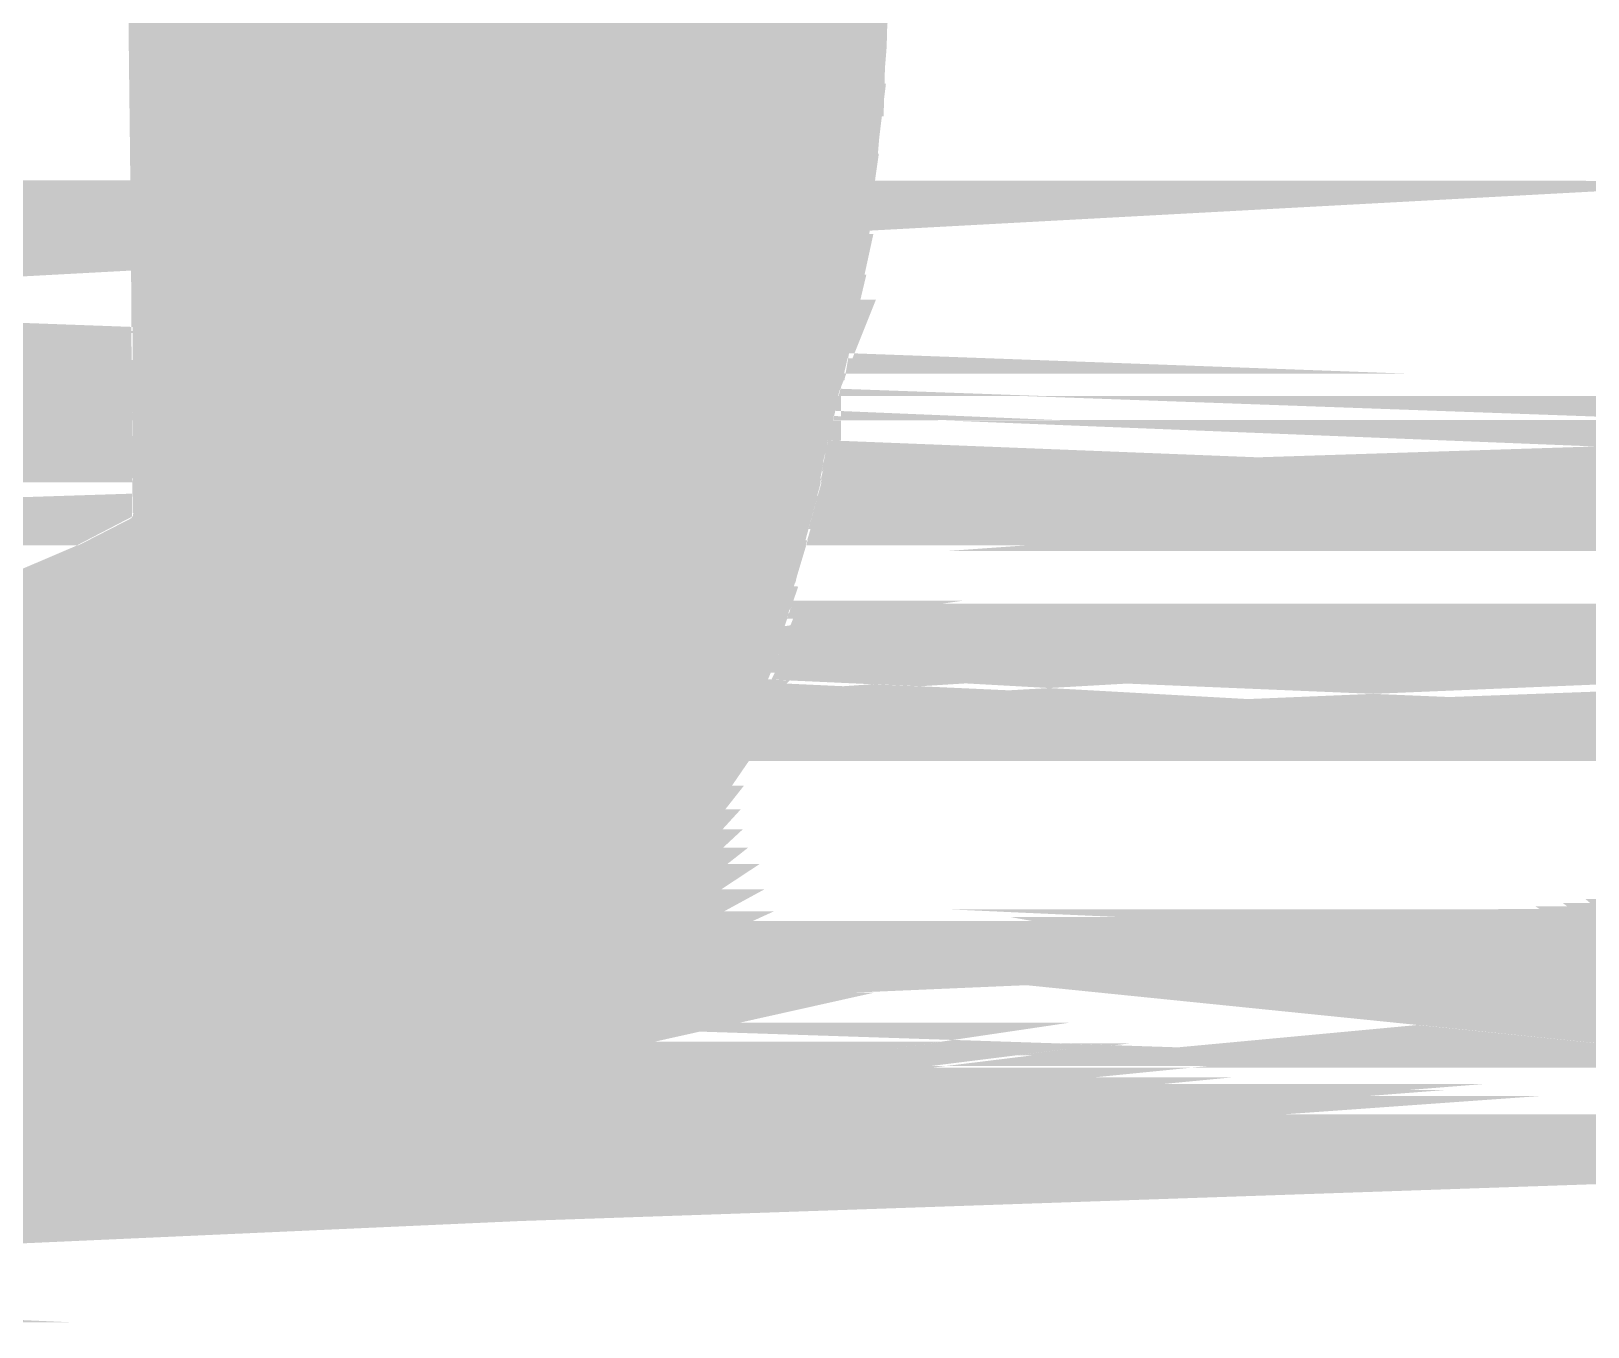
# Model space of a CAD drawing. Extents: x -22 to 239, y -29 to 162.
# Drawn here: x 190.008 to 191.071, y 31.892 to 32.777 of the extents above; entities that cross this region are included whole.
import ezdxf

# ---------------------------------------------------------------- set-up
doc = ezdxf.new("R2010")
doc.units = 0
doc.layers.add('2D_LINE_126', color=255, linetype='CONTINUOUS')

# ---------------------------------------------------------------- blocks, each defined once
blk = doc.blocks.new('SMOOTH_0$1')
at = {"const_width": 0.05}
blk.add_lwpolyline([(-0.025, 0, 1), (0.025, 0, 1)], format="xyb", close=True, dxfattribs=at)
blk = doc.blocks.new('DRAWING_129')
at = {"layer": '2D_LINE_126', "const_width": 0.1}
for points in [[(-8.0760526667, 0.826808), (-8.0739126667, 0.6427606667), (-8.0729173333, 0.4499893333), (-8.07312, 0.44404), (-8.07376, 0.438132), (-8.074834, 0.432288), (-8.0763366667, 0.4265393333), (-8.0782606667, 0.420912), (-8.0793546667, 0.4183913333), (-8.0806626667, 0.4159733333), (-8.0821753333, 0.4136773333), (-8.0838793333, 0.41152), (-8.085764, 0.409518), (-8.087814, 0.407686), (-8.0900146667, 0.4060373333), (-8.0923873333, 0.4045633333), (-8.1405693333, 0.3795073333), (-8.194898, 0.3563), (-8.219186, 0.3480573333), (-8.2439853333, 0.341434)], [(-8.256446, 0.034532), (-8.1605146667, 0.048752), (-8.0688913333, 0.0692286667), (-7.98554, 0.094888), (-7.9497033333, 0.108738), (-7.9146453333, 0.124726), (-7.8871246667, 0.139734), (-7.8608793333, 0.1570406667), (-7.8463933333, 0.1684206667), (-7.832904, 0.1809313333), (-7.8204833333, 0.1945026667), (-7.8075633333, 0.2109153333), (-7.795766, 0.2281506667), (-7.785076, 0.2462586667), (-7.7457953333, 0.325098), (-7.741324, 0.3358706667), (-7.7375266667, 0.3469273333), (-7.7259413333, 0.386262), (-7.713926, 0.4315186667), (-7.703362, 0.4764173333), (-7.6987046667, 0.4973306667), (-7.693394, 0.5206933333), (-7.6882533333, 0.542928), (-7.6841913333, 0.5600413333), (-7.6781413333, 0.5878946667), (-7.673364, 0.6161453333), (-7.6641166667, 0.6906813333), (-7.6577566667, 0.7682366667), (-7.6558953333, 0.834806)]]:
    blk.add_lwpolyline(points, dxfattribs=at)
for points in [[(-8.07461, 0.7682793333), (-8.0752906667, 0.8268166667), (-7.6568806667, 0.8268166667), (-7.658518, 0.7682793333)], [(-8.0737086667, 0.6907586667), (-8.07461, 0.7682793333), (-7.658518, 0.7682793333), (-7.6648746667, 0.6907586667)], [(-8.0731506667, 0.6427693333), (-8.0737086667, 0.6907586667), (-7.6648746667, 0.6907586667), (-7.6708286667, 0.6427693333)], [(-8.073014, 0.616256), (-8.0731506667, 0.6427646667), (-7.6708293333, 0.6427646667), (-7.674118, 0.616256)], [(-8.0731506667, 0.6427646667), (-8.0731506667, 0.6427693333), (-7.6708286667, 0.6427693333), (-7.6708293333, 0.6427646667)], [(-10.0432046667, 0.624022), (-10.0432066667, 0.6240233333), (-8.8465753333, 0.6240233333), (-8.8466, 0.624022)], [(-10.0432066667, 0.6240233333), (-10.0434006667, 0.624166), (-8.84412, 0.624166), (-8.8465753333, 0.6240233333)], [(-10.0434006667, 0.624166), (-10.0435853333, 0.624302), (-8.841794, 0.624302), (-8.84412, 0.624166)], [(-10.0435853333, 0.624302), (-10.043972, 0.6245873333), (-8.8395093333, 0.6245873333), (-8.841794, 0.624302)], [(-10.042792, 0.6237186667), (-10.0432006667, 0.6240186667), (-8.8466246667, 0.6240186667), (-8.849056, 0.6237186667)], [(-10.0432006667, 0.6240186667), (-10.0432046667, 0.624022), (-8.8466, 0.624022), (-8.8466246667, 0.6240186667)], [(-10.042788, 0.6237153333), (-10.042792, 0.6237186667), (-8.849056, 0.6237186667), (-8.8490806667, 0.6237153333)], [(-8.072868, 0.58804), (-8.073014, 0.616256), (-7.674118, 0.616256), (-7.6788893333, 0.58804)], [(-9.9811826667, 0.5925646667), (-9.9837853333, 0.59266), (-8.9567013333, 0.59266), (-8.95713, 0.5925646667)], [(-9.9837853333, 0.59266), (-9.98676, 0.5927733333), (-8.956192, 0.5927733333), (-8.9567013333, 0.59266)], [(-9.9811553333, 0.5925633333), (-9.9811826667, 0.5925646667), (-8.95713, 0.5925646667), (-8.9571346667, 0.5925633333)], [(-8.072724, 0.56021), (-8.072868, 0.58804), (-7.6788893333, 0.58804), (-7.6849346667, 0.56021)], [(-9.840774, 0.5608033333), (-9.848298, 0.5610733333), (-9.1075833333, 0.5610733333), (-9.1088533333, 0.5608033333)], [(-9.8341473333, 0.5606446667), (-9.834166, 0.5606453333), (-9.1095966667, 0.5606453333), (-9.1095986667, 0.5606446667)], [(-9.8317213333, 0.56047), (-9.8317326667, 0.5604706667), (-9.110416, 0.5604706667), (-9.11042, 0.56047)], [(-9.8274846667, 0.5601653333), (-9.8275066667, 0.5601666667), (-9.1117993333, 0.5601666667), (-9.1118066667, 0.5601653333)], [(-8.072636, 0.543104), (-8.072724, 0.56021), (-7.6849346667, 0.56021), (-7.6889946667, 0.543104)], [(-8.0725213333, 0.5208653333), (-8.072636, 0.5431), (-7.688996, 0.5431), (-7.6941366667, 0.5208653333)], [(-8.072636, 0.5431006667), (-8.072636, 0.543104), (-7.6889946667, 0.543104), (-7.688996, 0.5431006667)], [(-8.072636, 0.5431), (-8.072636, 0.5431006667), (-7.688996, 0.5431006667), (-7.688996, 0.5431)], [(-9.4994186667, 0.520336), (-9.519166, 0.521118), (-9.3719686667, 0.521118), (-9.3797, 0.520336)], [(-9.4523433333, 0.518472), (-9.4994186667, 0.520336), (-9.3797, 0.520336), (-9.409392, 0.518472)], [(-9.4391206667, 0.5179486667), (-9.4523433333, 0.518472), (-9.409392, 0.518472)], [(-8.0724006667, 0.4975), (-8.0725213333, 0.520862), (-7.6941373333, 0.520862), (-7.699448, 0.4975)], [(-8.0725213333, 0.520862), (-8.0725213333, 0.5208653333), (-7.6941366667, 0.5208653333), (-7.6941373333, 0.520862)], [(-8.0722926667, 0.4765833333), (-8.0724006667, 0.4974966667), (-7.6994486667, 0.4974966667), (-7.7041053333, 0.4765833333)], [(-8.0724006667, 0.4974966667), (-8.0724006667, 0.4975), (-7.699448, 0.4975), (-7.6994486667, 0.4974966667)], [(-6.8345706667, 0.4753293333), (-6.83296, 0.477706), (-6.033226, 0.477706), (-6.1179753333, 0.4753293333)], [(-6.8345713333, 0.4753286667), (-6.8345706667, 0.4753293333), (-6.1179753333, 0.4753293333), (-6.117996, 0.4753286667)], [(-8.0721553333, 0.4499933333), (-8.0722926667, 0.4765833333), (-7.7041053333, 0.4765833333), (-7.710362, 0.4499933333)], [(-5.4834693333, 0.4773253333), (-5.483486, 0.477326), (-4.7741153333, 0.477326), (-4.7741153333, 0.4773253333)], [(-5.4834533333, 0.4773246667), (-5.4834693333, 0.4773253333), (-4.7741153333, 0.4773253333), (-4.7741153333, 0.4773246667)], [(-6.837184, 0.4714733333), (-6.8371826667, 0.4714753333), (-6.1651566667, 0.4714753333), (-6.1651846667, 0.4714733333)], [(-6.8371826667, 0.4714753333), (-6.834572, 0.4753266667), (-6.118016, 0.4753266667), (-6.1651566667, 0.4714753333)], [(-6.83296, 0.477706), (-6.83296, 0.4777066667), (-6.0332173333, 0.4777066667), (-6.033226, 0.477706)], [(-8.0721553333, 0.4499633333), (-8.0721546667, 0.449978), (-7.7103653333, 0.449978), (-7.7103686667, 0.4499633333)], [(-8.0721546667, 0.449978), (-8.0721553333, 0.4499933333), (-7.710362, 0.4499933333), (-7.7103653333, 0.449978)], [(-8.072358, 0.444014), (-8.0721553333, 0.4499633333), (-7.7103686667, 0.4499633333), (-7.7117686667, 0.444014)], [(-8.073002, 0.43805), (-8.072362, 0.443958), (-7.711782, 0.443958), (-7.713172, 0.43805)], [(-8.072362, 0.443958), (-8.0723593333, 0.443986), (-7.7117753333, 0.443986), (-7.711782, 0.443958)], [(-8.0723593333, 0.443986), (-8.072358, 0.444014), (-7.7117686667, 0.444014), (-7.7117753333, 0.443986)], [(-8.0755993333, 0.4263466667), (-8.0741986667, 0.4317053333), (-7.7146646667, 0.4317053333), (-7.7160873333, 0.4263466667)], [(-8.0741986667, 0.4317053333), (-8.0740966667, 0.4320953333), (-7.7145733333, 0.4320953333), (-7.7146646667, 0.4317053333)], [(-8.0740966667, 0.4320953333), (-8.0740893333, 0.4321233333), (-7.7145666667, 0.4321233333), (-7.7145733333, 0.4320953333)], [(-8.0740846667, 0.43215), (-8.0730106667, 0.4379946667), (-7.7131853333, 0.4379946667), (-7.71456, 0.43215)], [(-8.0730106667, 0.4379946667), (-8.0730053333, 0.438022), (-7.7131786667, 0.438022), (-7.7131853333, 0.4379946667)], [(-8.0740893333, 0.4321233333), (-8.0740846667, 0.43215), (-7.71456, 0.43215), (-7.7145666667, 0.4321233333)], [(-8.0730053333, 0.438022), (-8.073002, 0.43805), (-7.713172, 0.43805), (-7.7131786667, 0.438022)], [(-8.0799926667, 0.4156106667), (-8.0786846667, 0.4180286667), (-7.718296, 0.4180286667), (-7.718938, 0.4156106667)], [(-8.0786846667, 0.4180286667), (-8.0786686667, 0.418058), (-7.718288, 0.418058), (-7.718296, 0.4180286667)], [(-8.0786686667, 0.418058), (-8.0786553333, 0.418088), (-7.71828, 0.418088), (-7.718288, 0.418058)], [(-8.0786553333, 0.418088), (-8.0775613333, 0.420608), (-7.7176113333, 0.420608), (-7.71828, 0.418088)], [(-8.0775613333, 0.420608), (-8.0775493333, 0.420636), (-7.717604, 0.420636), (-7.7176113333, 0.420608)], [(-8.0775393333, 0.4206653333), (-8.0756153333, 0.4262926667), (-7.716102, 0.4262926667), (-7.717596, 0.4206653333)], [(-8.0775493333, 0.420636), (-8.0775393333, 0.4206653333), (-7.717596, 0.4206653333), (-7.717604, 0.420636)], [(-8.0756153333, 0.4262926667), (-8.0756066667, 0.4263186667), (-7.7160946667, 0.4263186667), (-7.716102, 0.4262926667)], [(-8.0756066667, 0.4263186667), (-8.0755993333, 0.4263466667), (-7.7160873333, 0.4263466667), (-7.7160946667, 0.4263186667)], [(-8.0873306667, 0.4070953333), (-8.087306, 0.4071173333), (-7.7211926667, 0.4071173333), (-7.7211986667, 0.4070953333)], [(-8.087306, 0.4071173333), (-8.085256, 0.4089493333), (-7.7207066667, 0.4089493333), (-7.7211926667, 0.4071173333)], [(-8.085256, 0.4089493333), (-8.085232, 0.4089713333), (-7.7207006667, 0.4089713333), (-7.7207066667, 0.4089493333)], [(-8.085232, 0.4089713333), (-8.0852093333, 0.4089953333), (-7.720694, 0.4089953333), (-7.7207006667, 0.4089713333)], [(-8.0852093333, 0.4089953333), (-8.0833246667, 0.4109973333), (-7.7201626667, 0.4109973333), (-7.720694, 0.4089953333)], [(-8.0833246667, 0.4109973333), (-8.083302, 0.411022), (-7.720156, 0.411022), (-7.7201626667, 0.4109973333)], [(-8.083282, 0.4110473333), (-8.0815773333, 0.4132046667), (-7.7195766667, 0.4132046667), (-7.7201493333, 0.4110473333)], [(-8.083302, 0.411022), (-8.083282, 0.4110473333), (-7.7201493333, 0.4110473333), (-7.720156, 0.411022)], [(-8.0815773333, 0.4132046667), (-8.0815566667, 0.4132306667), (-7.71957, 0.4132306667), (-7.7195766667, 0.4132046667)], [(-8.0815566667, 0.4132306667), (-8.0815386667, 0.413258), (-7.7195626667, 0.413258), (-7.71957, 0.4132306667)], [(-8.0815386667, 0.413258), (-8.0800266667, 0.415554), (-7.7189526667, 0.415554), (-7.7195626667, 0.413258)], [(-8.0800266667, 0.415554), (-8.0800086667, 0.4155813333), (-7.7189453333, 0.4155813333), (-7.7189526667, 0.415554)], [(-8.0800086667, 0.4155813333), (-8.0799926667, 0.4156106667), (-7.718938, 0.4156106667), (-7.7189453333, 0.4155813333)], [(-8.1255333333, 0.3864673333), (-8.092036, 0.4038873333), (-7.72205, 0.4038873333), (-7.7266753333, 0.3864673333)], [(-8.092036, 0.4038873333), (-8.09201, 0.4039006667), (-7.7220466667, 0.4039006667), (-7.72205, 0.4038873333)], [(-8.0919853333, 0.403916), (-8.0896126667, 0.40539), (-7.7216513333, 0.40539), (-7.7220426667, 0.403916)], [(-8.09201, 0.4039006667), (-8.0919853333, 0.403916), (-7.7220426667, 0.403916), (-7.7220466667, 0.4039006667)], [(-8.0896126667, 0.40539), (-8.089584, 0.405408), (-7.7216466667, 0.405408), (-7.7216513333, 0.40539)], [(-8.0873573333, 0.407076), (-8.0873306667, 0.4070953333), (-7.7211986667, 0.4070953333), (-7.721204, 0.407076)], [(-8.089584, 0.405408), (-8.089558, 0.4054273333), (-7.7216413333, 0.4054273333), (-7.7216466667, 0.405408)], [(-8.089558, 0.4054273333), (-8.0873573333, 0.407076), (-7.721204, 0.407076), (-7.7216413333, 0.4054273333)], [(-10.980958, 0.3769893333), (-10.9800093333, 0.389118), (-9.9417393333, 0.389118), (-9.7321873333, 0.3769893333)], [(-8.140218, 0.3788313333), (-8.1255333333, 0.3864673333), (-7.7266753333, 0.3864673333), (-7.7289246667, 0.3788313333)], [(-10.981676, 0.367804), (-10.980958, 0.3769886667), (-9.732178, 0.3769886667), (-9.5307513333, 0.367804)], [(-8.1945986667, 0.3555986667), (-8.14027, 0.3788066667), (-7.728932, 0.3788066667), (-7.7357673333, 0.3555986667)], [(-8.14027, 0.3788066667), (-8.1402433333, 0.378818), (-7.7289286667, 0.378818), (-7.728932, 0.3788066667)], [(-8.1402433333, 0.378818), (-8.140218, 0.3788313333), (-7.7289246667, 0.3788313333), (-7.7289286667, 0.378818)], [(-10.981914, 0.3647673333), (-10.981676, 0.367804), (-9.5307486667, 0.367804), (-9.4578106667, 0.3647673333)], [(-10.9822166667, 0.3608973333), (-10.981914, 0.3647673333), (-9.4578106667, 0.3647673333), (-9.3733346667, 0.3608973333)], [(-10.982534, 0.356842), (-10.9822166667, 0.3608973333), (-9.3733346667, 0.3608973333), (-9.2907466667, 0.356842)], [(-10.9828146667, 0.3532546667), (-10.982534, 0.356842), (-9.2907466667, 0.356842), (-9.2241366667, 0.3532546667)], [(-8.2189406667, 0.347336), (-8.1946533333, 0.355578), (-7.7357733333, 0.355578), (-7.7382006667, 0.347336)], [(-8.1946533333, 0.355578), (-8.1946253333, 0.3555873333), (-7.7357706667, 0.3555873333), (-7.7357733333, 0.355578)], [(-8.1946253333, 0.3555873333), (-8.1945986667, 0.3555986667), (-7.7357673333, 0.3555986667), (-7.7357706667, 0.3555873333)], [(-10.9840933333, 0.336908), (-10.983422, 0.3454826667), (-9.057832, 0.3454826667), (-8.801958, 0.336908)], [(-10.983422, 0.3454833333), (-10.9828146667, 0.353254), (-9.2241313333, 0.353254), (-9.057842, 0.3454833333)], [(-10.983422, 0.3454826667), (-10.983422, 0.3454833333), (-9.057842, 0.3454833333), (-9.057836, 0.3454826667)], [(-8.2437886667, 0.340698), (-8.2196013333, 0.347158), (-7.7382533333, 0.347158), (-7.740472, 0.340698)], [(-8.2196013333, 0.347158), (-8.2189893333, 0.3473213333), (-7.7382053333, 0.3473213333), (-7.7382533333, 0.347158)], [(-8.2189893333, 0.3473213333), (-8.2189653333, 0.347328), (-7.7382033333, 0.347328), (-7.7382053333, 0.3473213333)], [(-8.2189653333, 0.347328), (-8.2189406667, 0.347336), (-7.7382006667, 0.347336), (-7.7382033333, 0.347328)], [(-10.9840933333, 0.3369073333), (-10.9840933333, 0.336908), (-8.801958, 0.336908), (-8.8019533333, 0.3369073333)], [(-8.2730506667, 0.3354466667), (-8.2730313333, 0.335448), (-7.742324, 0.335448), (-7.7423253333, 0.3354466667)], [(-8.3108273333, 0.3315406667), (-8.2730506667, 0.3354466667), (-7.7423253333, 0.3354466667), (-7.7439466667, 0.3315406667)], [(-8.2583426667, 0.3377053333), (-8.258324, 0.337708), (-7.7414986667, 0.337708), (-7.7414993333, 0.3377053333)], [(-8.2730126667, 0.3354513333), (-8.2685186667, 0.336142), (-7.7420366667, 0.336142), (-7.7423233333, 0.3354513333)], [(-8.2685186667, 0.336142), (-8.2583426667, 0.3377053333), (-7.7414993333, 0.3377053333), (-7.7420366667, 0.336142)], [(-8.2730313333, 0.335448), (-8.2730126667, 0.3354513333), (-7.7423233333, 0.3354513333), (-7.742324, 0.335448)], [(-8.243832, 0.340688), (-8.2438106667, 0.340692), (-7.740474, 0.340692), (-7.7404753333, 0.340688)], [(-8.2583046667, 0.337712), (-8.243832, 0.340688), (-7.7404753333, 0.340688), (-7.7414973333, 0.337712)], [(-8.258324, 0.337708), (-8.2583046667, 0.337712), (-7.7414973333, 0.337712), (-7.7414986667, 0.337708)], [(-8.2438106667, 0.340692), (-8.2437886667, 0.340698), (-7.740472, 0.340698), (-7.740474, 0.340692)], [(-10.9877486667, 0.2466226667), (-10.984934, 0.325414), (-7.7464893333, 0.325414), (-7.785746, 0.2466226667)], [(-10.9848846667, 0.3267853333), (-10.9847766667, 0.328168), (-7.745346, 0.328168), (-7.74592, 0.3267853333)], [(-10.984934, 0.325414), (-10.9848846667, 0.3267853333), (-7.74592, 0.3267853333), (-7.7464893333, 0.325414)], [(-10.9847766667, 0.328168), (-10.9847766667, 0.3281686667), (-8.402296, 0.3281686667), (-8.402284, 0.328168)], [(-10.9846426667, 0.329882), (-10.9846426667, 0.3298826667), (-8.548396, 0.3298826667), (-8.54839, 0.329882)], [(-8.310862, 0.331538), (-8.310844, 0.3315386667), (-7.7439473333, 0.3315386667), (-7.7439473333, 0.331538)], [(-8.354586, 0.329042), (-8.35457, 0.3290426667), (-7.7449833333, 0.3290426667), (-7.7449833333, 0.329042)], [(-8.35457, 0.3290426667), (-8.310862, 0.331538), (-7.7439473333, 0.331538), (-7.7449833333, 0.3290426667)], [(-8.402284, 0.328168), (-8.4022733333, 0.3281686667), (-7.745346, 0.3281686667), (-7.745346, 0.328168)], [(-8.310844, 0.3315386667), (-8.3108273333, 0.3315406667), (-7.7439466667, 0.3315406667), (-7.7439473333, 0.3315386667)], [(-8.4022733333, 0.3281686667), (-8.3546, 0.329042), (-7.7449833333, 0.329042), (-7.745346, 0.3281686667)], [(-8.3546, 0.329042), (-8.354586, 0.329042), (-7.7449833333, 0.329042), (-7.7449833333, 0.329042)], [(-10.9879953333, 0.2397146667), (-10.9877486667, 0.2466226667), (-7.785746, 0.2466226667), (-7.789824, 0.2397146667)], [(-10.9876933333, 0.22856), (-10.9879953333, 0.2397146667), (-7.789824, 0.2397146667), (-7.7964093333, 0.22856)], [(-10.9872486667, 0.2121506667), (-10.9876933333, 0.22856), (-7.7964093333, 0.22856), (-7.8076413333, 0.2121506667)], [(-10.9871633333, 0.2113673333), (-10.9872486667, 0.2121506667), (-7.8076413333, 0.2121506667), (-7.8081773333, 0.2113673333)], [(-10.9853853333, 0.194996), (-10.9871633333, 0.2113673333), (-7.8081773333, 0.2113673333), (-7.8210646667, 0.194996)], [(-10.9842573333, 0.18461), (-10.9853853333, 0.194996), (-7.8210646667, 0.194996), (-7.8305706667, 0.18461)], [(-10.983678, 0.1814693333), (-10.9842573333, 0.18461), (-7.8305706667, 0.18461), (-7.8334446667, 0.1814693333)], [(-10.9809106667, 0.1690006667), (-10.982606, 0.175658), (-7.83971, 0.175658), (-7.8468886667, 0.1690006667)], [(-10.982606, 0.175658), (-10.983678, 0.1814693333), (-7.8334446667, 0.1814693333), (-7.83971, 0.175658)], [(-10.9775266667, 0.158186), (-10.9803593333, 0.166836), (-7.8496433333, 0.166836), (-7.8606546667, 0.158186)], [(-10.9803593333, 0.166836), (-10.9809106667, 0.1690006667), (-7.8468886667, 0.1690006667), (-7.8496433333, 0.166836)], [(-10.977314, 0.1576593333), (-10.9775266667, 0.158186), (-7.8606546667, 0.158186), (-7.8613253333, 0.1576593333)], [(-10.9741053333, 0.149708), (-10.977314, 0.1576593333), (-7.8613253333, 0.1576593333), (-7.8733833333, 0.149708)], [(-10.9695286667, 0.140388), (-10.9741053333, 0.149708), (-7.8733833333, 0.149708), (-7.8875173333, 0.140388)], [(-10.9644486667, 0.130044), (-10.9695286667, 0.140388), (-7.8875173333, 0.140388), (-7.9064853333, 0.130044)], [(-6.9895633333, 0.1289586667), (-6.9925746667, 0.1311513333), (-6.42928, 0.1311513333), (-6.4343533333, 0.1289586667)], [(-6.9928233333, 0.1313646667), (-6.9956986667, 0.133836), (-6.4241053333, 0.133836), (-6.4287853333, 0.1313646667)], [(-10.961702, 0.125408), (-10.9644486667, 0.130044), (-7.9064853333, 0.130044), (-7.914986, 0.125408)], [(-10.9532813333, 0.1111953333), (-10.961702, 0.125408), (-7.914986, 0.125408), (-7.946152, 0.1111953333)], [(-5.305912, 0.1251866667), (-5.34396, 0.1268986667), (-4.817898, 0.1268986667), (-4.8235773333, 0.1251866667)], [(-6.962344, 0.1197686667), (-6.9664073333, 0.1205126667), (-6.463774, 0.1205126667), (-6.4717486667, 0.1197686667)], [(-5.2757693333, 0.1238306667), (-5.305912, 0.1251866667), (-4.8235773333, 0.1251866667), (-4.8296093333, 0.1238306667)], [(-6.9664073333, 0.1205126667), (-6.972552, 0.1216366667), (-6.4573133333, 0.1216366667), (-6.463774, 0.1205126667)], [(-6.9734793333, 0.1218813333), (-6.9761753333, 0.1225933333), (-6.453136, 0.1225933333), (-6.455906, 0.1218813333)], [(-6.972552, 0.1216366667), (-6.9734793333, 0.1218813333), (-6.455906, 0.1218813333), (-6.4573133333, 0.1216366667)], [(-6.9761753333, 0.1225933333), (-6.9796906667, 0.1238073333), (-6.4484106667, 0.1238073333), (-6.453136, 0.1225933333)], [(-6.9798313333, 0.123868), (-6.9831066667, 0.1252786667), (-6.444056, 0.1252786667), (-6.4481753333, 0.123868)], [(-6.9796906667, 0.1238073333), (-6.9798313333, 0.123868), (-6.4481753333, 0.123868), (-6.4484106667, 0.1238073333)], [(-6.9831066667, 0.1252786667), (-6.9864033333, 0.1269986667), (-6.4390346667, 0.1269986667), (-6.444056, 0.1252786667)], [(-6.9867913333, 0.1272393333), (-6.9895633333, 0.1289586667), (-6.4343533333, 0.1289586667), (-6.438332, 0.1272393333)], [(-6.9864033333, 0.1269986667), (-6.9867913333, 0.1272393333), (-6.438332, 0.1272393333), (-6.4390346667, 0.1269986667)], [(-10.9520486667, 0.1094406667), (-10.9532813333, 0.1111953333), (-7.946152, 0.1111953333), (-7.9499993333, 0.1094406667)], [(-6.8877406667, 0.1153546667), (-6.9406253333, 0.1171006667), (-6.5340986667, 0.1171006667), (-6.615788, 0.1153546667)], [(-6.8818506667, 0.11516), (-6.8877406667, 0.1153546667), (-6.615788, 0.1153546667), (-6.654788, 0.11516)], [(-6.9407886667, 0.1171173333), (-6.9566946667, 0.1187353333), (-6.4957513333, 0.1187353333), (-6.533324, 0.1171173333)], [(-6.9566946667, 0.1187353333), (-6.962344, 0.1197686667), (-6.4717486667, 0.1197686667), (-6.4957513333, 0.1187353333)], [(-6.9406253333, 0.1171006667), (-6.9407886667, 0.1171173333), (-6.533324, 0.1171173333), (-6.5340986667, 0.1171006667)], [(-10.9423346667, 0.0956086667), (-10.9520486667, 0.1094406667), (-7.9499993333, 0.1094406667), (-7.9857893333, 0.0956086667)], [(-10.9256226667, 0.074844), (-10.940136, 0.0924786667), (-7.995956, 0.0924786667), (-8.0532393333, 0.074844)], [(-10.940136, 0.0924786667), (-10.9423346667, 0.0956086667), (-7.9857893333, 0.0956086667), (-7.995956, 0.0924786667)], [(-10.9209933333, 0.0699653333), (-10.9256226667, 0.074844), (-8.0532393333, 0.074844), (-8.0690866667, 0.0699653333)], [(-10.9159313333, 0.06463), (-10.9209933333, 0.0699653333), (-8.0690866667, 0.0699653333), (-8.0929606667, 0.06463)], [(-10.905626, 0.0550873333), (-10.9159313333, 0.06463), (-8.0929606667, 0.06463), (-8.1356593333, 0.0550873333)], [(-10.8806713333, 0.036324), (-10.8947333333, 0.0462346667), (-8.182694, 0.0462346667), (-8.2495573333, 0.036324)], [(-10.8987533333, 0.0495013333), (-10.905626, 0.0550873333), (-8.1356593333, 0.0550873333), (-8.1606533333, 0.0495013333)], [(-10.8947333333, 0.0462346667), (-10.8987533333, 0.0495013333), (-8.1606533333, 0.0495013333), (-8.182694, 0.0462346667)], [(-10.878948, 0.0352873333), (-10.8806713333, 0.036324), (-8.2495573333, 0.036324), (-8.2565486667, 0.0352873333)], [(-10.8726586667, 0.0315046667), (-10.878948, 0.0352873333), (-8.2565486667, 0.0352873333), (-8.287258, 0.0315046667)], [(-10.8654266667, 0.0272033333), (-10.8654286667, 0.027204), (-8.317018, 0.027204), (-8.3170246667, 0.0272033333)], [(-10.8726573333, 0.031504), (-10.8726586667, 0.0315046667), (-8.287258, 0.0315046667), (-8.2872633333, 0.031504)], [(-10.865432, 0.027206), (-10.8659366667, 0.027462), (-8.3152366667, 0.027462), (-8.3170086667, 0.027206)], [(-10.8571113333, 0.0229893333), (-10.8654266667, 0.0272033333), (-8.3170246667, 0.0272033333), (-8.3423746667, 0.0229893333)], [(-10.8659366667, 0.027462), (-10.8726553333, 0.0315026667), (-8.287274, 0.0315026667), (-8.3152366667, 0.027462)], [(-10.8654286667, 0.027204), (-10.865432, 0.027206), (-8.3170086667, 0.027206), (-8.317018, 0.027204)], [(-10.8726553333, 0.0315026667), (-10.8726573333, 0.031504), (-8.2872633333, 0.031504), (-8.287274, 0.0315026667)], [(-10.8462613333, 0.0178733333), (-10.8506006667, 0.0196893333), (-8.3565193333, 0.0196893333), (-8.3638713333, 0.0178733333)], [(-10.8432413333, 0.0166093333), (-10.8462613333, 0.0178733333), (-8.3638713333, 0.0178733333), (-8.3716733333, 0.0166093333)], [(-10.8346513333, 0.0130133333), (-10.8432413333, 0.0166093333), (-8.3716733333, 0.0166093333), (-8.4034553333, 0.0130133333)], [(-10.8571013333, 0.022984), (-10.8571066667, 0.0229866667), (-8.3423893333, 0.0229866667), (-8.3424026667, 0.022984)], [(-10.8543053333, 0.0215666667), (-10.8571013333, 0.022984), (-8.3424026667, 0.022984), (-8.3493226667, 0.0215666667)], [(-10.8542973333, 0.0215626667), (-10.8543053333, 0.0215666667), (-8.3493226667, 0.0215666667), (-8.349342, 0.0215626667)], [(-10.8542866667, 0.0215573333), (-10.8542973333, 0.0215626667), (-8.349342, 0.0215626667), (-8.3493626667, 0.0215573333)], [(-10.8507626667, 0.019772), (-10.8542866667, 0.0215573333), (-8.3493626667, 0.0215573333), (-8.3561866667, 0.019772)], [(-10.8506006667, 0.0196893333), (-10.8507626667, 0.019772), (-8.3561866667, 0.019772), (-8.3565193333, 0.0196893333)], [(-10.8571066667, 0.0229866667), (-10.8571113333, 0.0229893333), (-8.3423746667, 0.0229893333), (-8.3423893333, 0.0229866667)], [(-10.8057766667, 0.0033546667), (-10.8091573333, 0.004288), (-8.4996313333, 0.004288), (-8.5113606667, 0.0033546667)], [(-10.791306, -0.0006393333), (-10.8057766667, 0.0033546667), (-8.5113606667, 0.0033546667), (-8.5625773333, -0.0006393333)], [(-10.831974, 0.0120973333), (-10.8346513333, 0.0130133333), (-8.4034553333, 0.0130133333), (-8.4115533333, 0.0120973333)], [(-10.8185333333, 0.0074966667), (-10.831974, 0.0120973333), (-8.4115533333, 0.0120973333), (-8.4592946667, 0.0074966667)], [(-10.8091573333, 0.004288), (-10.8185333333, 0.0074966667), (-8.4592946667, 0.0074966667), (-8.4996313333, 0.004288)], [(-10.791302, -0.00064), (-10.7913053333, -0.0006393333), (-8.5625786667, -0.0006393333), (-8.562588, -0.00064)], [(-10.774128, -0.0047966667), (-10.7741313333, -0.004796), (-8.6076873333, -0.004796), (-8.6076953333, -0.0047966667)], [(-10.7741313333, -0.004796), (-10.7832366667, -0.002866), (-8.5867453333, -0.002866), (-8.6076873333, -0.004796)], [(-10.756878, -0.0084526667), (-10.7741273333, -0.0047973333), (-8.6076966667, -0.0047973333), (-8.642566, -0.0084526667)], [(-10.7832366667, -0.002866), (-10.791302, -0.00064), (-8.562588, -0.00064), (-8.5867453333, -0.002866)], [(-10.6772753333, -0.019108), (-10.7010753333, -0.0168886667), (-8.75821, -0.0168886667), (-8.8229366667, -0.019108)], [(-10.7010753333, -0.0168886667), (-10.705662, -0.0161953333), (-8.7379826667, -0.0161953333), (-8.75821, -0.0168886667)], [(-10.754586, -0.0087993333), (-10.7545953333, -0.008798), (-8.6458573333, -0.008798), (-8.6458713333, -0.0087993333)], [(-10.7545953333, -0.008798), (-10.756878, -0.0084526667), (-8.642566, -0.0084526667), (-8.6458573333, -0.008798)], [(-10.7523846667, -0.009132), (-10.7545706667, -0.008802), (-8.6458873333, -0.008802), (-8.6481653333, -0.009132)], [(-10.7490866667, -0.0096306667), (-10.7523213333, -0.009142), (-8.648218, -0.009142), (-8.6504606667, -0.0096306667)], [(-10.7523586667, -0.009136), (-10.7523846667, -0.009132), (-8.6481653333, -0.009132), (-8.648192, -0.009136)], [(-10.72711, -0.0129533333), (-10.7298306667, -0.012542), (-8.6594886667, -0.012542), (-8.6618373333, -0.0129533333)], [(-10.7257406667, -0.01316), (-10.72711, -0.0129533333), (-8.6618373333, -0.0129533333), (-8.6642306667, -0.01316)], [(-10.705662, -0.0161953333), (-10.7257406667, -0.01316), (-8.6642306667, -0.01316), (-8.7379826667, -0.0161953333)], [(-10.7545706667, -0.008802), (-10.754586, -0.0087993333), (-8.6458713333, -0.0087993333), (-8.6458873333, -0.008802)], [(-10.4679013333, -0.0307433333), (-10.5032426667, -0.029022), (-9.247922, -0.029022), (-9.2929913333, -0.0307433333)], [(-10.4402913333, -0.03227), (-10.4405513333, -0.032256), (-9.3325846667, -0.032256), (-9.3327693333, -0.03227)], [(-10.440584, -0.032254), (-10.4678966667, -0.0307433333), (-9.292998, -0.0307433333), (-9.3325546667, -0.032254)], [(-10.4402673333, -0.0322713333), (-10.4402913333, -0.03227), (-9.3327693333, -0.03227), (-9.332786, -0.0322713333)], [(-10.4405513333, -0.032256), (-10.4405746667, -0.0322546667), (-9.3325686667, -0.0322546667), (-9.3325846667, -0.032256)], [(-10.4405746667, -0.0322546667), (-10.440584, -0.032254), (-9.3325546667, -0.032254), (-9.3325686667, -0.0322546667)], [(-10.4316873333, -0.0333073333), (-10.440242, -0.0322746667), (-9.3328253333, -0.0322746667), (-9.3460573333, -0.0333073333)], [(-10.4316553333, -0.0333113333), (-10.4316873333, -0.0333073333), (-9.3460573333, -0.0333073333), (-9.3461073333, -0.0333113333)], [(-10.440242, -0.0322746667), (-10.4402673333, -0.0322713333), (-9.332786, -0.0322713333), (-9.3328253333, -0.0322746667)], [(-10.4289293333, -0.0338786667), (-10.4316233333, -0.033318), (-9.346192, -0.033318), (-9.35338, -0.0338786667)], [(-10.4316233333, -0.033318), (-10.4316553333, -0.0333113333), (-9.3461073333, -0.0333113333), (-9.346192, -0.033318)], [(-10.3244933333, -0.0583266667), (-10.391704, -0.0553106667), (-9.402434, -0.0553106667), (-9.4696446667, -0.0583266667)]]:
    blk.add_lwpolyline(points, close=True, dxfattribs=at)
at = {"layer": '2D_LINE_126'}
for p in [(-8.07461, 0.7682793333), (-8.07461, 0.7682793333), (-7.658518, 0.7682793333), (-7.658518, 0.7682793333), (-8.0737086667, 0.6907586667), (-8.0737086667, 0.6907586667), (-7.6648746667, 0.6907586667), (-7.6648746667, 0.6907586667), (-8.0731506667, 0.6427693333), (-8.0731506667, 0.6427693333), (-8.0731506667, 0.6427646667), (-8.0731506667, 0.6427646667), (-7.6708293333, 0.6427646667), (-7.6708293333, 0.6427646667), (-7.6708286667, 0.6427693333), (-7.6708286667, 0.6427693333), (-8.073014, 0.616256), (-8.073014, 0.616256), (-7.674118, 0.616256), (-7.674118, 0.616256), (-8.072868, 0.58804), (-8.072868, 0.58804), (-7.6788893333, 0.58804), (-7.6788893333, 0.58804), (-8.072724, 0.56021), (-8.072724, 0.56021), (-7.6849346667, 0.56021), (-7.6849346667, 0.56021), (-8.072636, 0.543104), (-8.072636, 0.543104), (-8.072636, 0.5431006667), (-8.072636, 0.5431006667), (-8.072636, 0.5431), (-8.072636, 0.5431), (-7.688996, 0.5431006667), (-7.688996, 0.5431006667), (-7.688996, 0.5431), (-7.688996, 0.5431), (-7.6889946667, 0.543104), (-7.6889946667, 0.543104), (-8.0725213333, 0.5208653333), (-8.0725213333, 0.5208653333), (-8.0725213333, 0.520862), (-8.0725213333, 0.520862), (-7.6941373333, 0.520862), (-7.6941373333, 0.520862), (-7.6941366667, 0.5208653333), (-7.6941366667, 0.5208653333), (-8.0724006667, 0.4975), (-8.0724006667, 0.4975), (-8.0724006667, 0.4974966667), (-8.0724006667, 0.4974966667), (-7.6994486667, 0.4974966667), (-7.6994486667, 0.4974966667), (-7.699448, 0.4975), (-7.699448, 0.4975), (-8.0722926667, 0.4765833333), (-8.0722926667, 0.4765833333), (-7.7041053333, 0.4765833333), (-7.7041053333, 0.4765833333), (-8.0721553333, 0.4499933333), (-8.0721553333, 0.4499933333), (-8.0721553333, 0.4499633333), (-8.0721553333, 0.4499633333), (-8.0721546667, 0.449978), (-8.0721546667, 0.449978), (-7.7103686667, 0.4499633333), (-7.7103686667, 0.4499633333), (-7.7103653333, 0.449978), (-7.7103653333, 0.449978), (-7.710362, 0.4499933333), (-7.710362, 0.4499933333), (-8.072362, 0.443958), (-8.072362, 0.443958), (-8.0723593333, 0.443986), (-8.0723593333, 0.443986), (-8.072358, 0.444014), (-8.072358, 0.444014), (-7.711782, 0.443958), (-7.711782, 0.443958), (-7.7117753333, 0.443986), (-7.7117753333, 0.443986), (-7.7117686667, 0.444014), (-7.7117686667, 0.444014), (-8.0741986667, 0.4317053333), (-8.0741986667, 0.4317053333), (-8.0740966667, 0.4320953333), (-8.0740966667, 0.4320953333), (-8.0740893333, 0.4321233333), (-8.0740893333, 0.4321233333), (-8.0740846667, 0.43215), (-8.0740846667, 0.43215), (-8.0730106667, 0.4379946667), (-8.0730106667, 0.4379946667), (-8.0730053333, 0.438022), (-8.0730053333, 0.438022), (-8.073002, 0.43805), (-8.073002, 0.43805), (-7.7146646667, 0.4317053333), (-7.7146646667, 0.4317053333), (-7.7145733333, 0.4320953333), (-7.7145733333, 0.4320953333), (-7.7145666667, 0.4321233333), (-7.7145666667, 0.4321233333), (-7.71456, 0.43215), (-7.71456, 0.43215), (-7.7131853333, 0.4379946667), (-7.7131853333, 0.4379946667), (-7.7131786667, 0.438022), (-7.7131786667, 0.438022), (-7.713172, 0.43805), (-7.713172, 0.43805), (-8.0786846667, 0.4180286667), (-8.0786846667, 0.4180286667), (-8.0786686667, 0.418058), (-8.0786686667, 0.418058), (-8.0786553333, 0.418088), (-8.0786553333, 0.418088), (-8.0775613333, 0.420608), (-8.0775613333, 0.420608), (-8.0775493333, 0.420636), (-8.0775493333, 0.420636), (-8.0775393333, 0.4206653333), (-8.0775393333, 0.4206653333), (-8.0756153333, 0.4262926667), (-8.0756153333, 0.4262926667), (-8.0756066667, 0.4263186667), (-8.0756066667, 0.4263186667), (-8.0755993333, 0.4263466667), (-8.0755993333, 0.4263466667), (-7.718296, 0.4180286667), (-7.718296, 0.4180286667), (-7.718288, 0.418058), (-7.718288, 0.418058), (-7.71828, 0.418088), (-7.71828, 0.418088), (-7.7176113333, 0.420608), (-7.7176113333, 0.420608), (-7.717604, 0.420636), (-7.717604, 0.420636), (-7.717596, 0.4206653333), (-7.717596, 0.4206653333), (-7.716102, 0.4262926667), (-7.716102, 0.4262926667), (-7.7160946667, 0.4263186667), (-7.7160946667, 0.4263186667), (-7.7160873333, 0.4263466667), (-7.7160873333, 0.4263466667), (-8.087306, 0.4071173333), (-8.087306, 0.4071173333), (-8.085256, 0.4089493333), (-8.085256, 0.4089493333), (-8.085232, 0.4089713333), (-8.085232, 0.4089713333), (-8.0852093333, 0.4089953333), (-8.0852093333, 0.4089953333), (-8.0833246667, 0.4109973333), (-8.0833246667, 0.4109973333), (-8.083302, 0.411022), (-8.083302, 0.411022), (-8.083282, 0.4110473333), (-8.083282, 0.4110473333), (-8.0815773333, 0.4132046667), (-8.0815773333, 0.4132046667), (-8.0815566667, 0.4132306667), (-8.0815566667, 0.4132306667), (-8.0815386667, 0.413258), (-8.0815386667, 0.413258), (-8.0800266667, 0.415554), (-8.0800266667, 0.415554), (-8.0800086667, 0.4155813333), (-8.0800086667, 0.4155813333), (-8.0799926667, 0.4156106667), (-8.0799926667, 0.4156106667), (-7.7211926667, 0.4071173333), (-7.7211926667, 0.4071173333), (-7.7207066667, 0.4089493333), (-7.7207066667, 0.4089493333), (-7.7207006667, 0.4089713333), (-7.7207006667, 0.4089713333), (-7.720694, 0.4089953333), (-7.720694, 0.4089953333), (-7.7201626667, 0.4109973333), (-7.7201626667, 0.4109973333), (-7.720156, 0.411022), (-7.720156, 0.411022), (-7.7201493333, 0.4110473333), (-7.7201493333, 0.4110473333), (-7.7195766667, 0.4132046667), (-7.7195766667, 0.4132046667), (-7.71957, 0.4132306667), (-7.71957, 0.4132306667), (-7.7195626667, 0.413258), (-7.7195626667, 0.413258), (-7.7189526667, 0.415554), (-7.7189526667, 0.415554), (-7.7189453333, 0.4155813333), (-7.7189453333, 0.4155813333), (-7.718938, 0.4156106667), (-7.718938, 0.4156106667), (-8.092036, 0.4038873333), (-8.092036, 0.4038873333), (-8.09201, 0.4039006667), (-8.09201, 0.4039006667), (-8.0919853333, 0.403916), (-8.0919853333, 0.403916), (-8.0896126667, 0.40539), (-8.0896126667, 0.40539), (-8.089584, 0.405408), (-8.089584, 0.405408), (-8.089558, 0.4054273333), (-8.089558, 0.4054273333), (-8.0873573333, 0.407076), (-8.0873573333, 0.407076), (-8.0873306667, 0.4070953333), (-8.0873306667, 0.4070953333), (-7.72205, 0.4038873333), (-7.72205, 0.4038873333), (-7.7220466667, 0.4039006667), (-7.7220466667, 0.4039006667), (-7.7220426667, 0.403916), (-7.7220426667, 0.403916), (-7.7216513333, 0.40539), (-7.7216513333, 0.40539), (-7.7216466667, 0.405408), (-7.7216466667, 0.405408), (-7.7216413333, 0.4054273333), (-7.7216413333, 0.4054273333), (-7.721204, 0.407076), (-7.721204, 0.407076), (-7.7211986667, 0.4070953333), (-7.7211986667, 0.4070953333), (-8.1255333333, 0.3864673333), (-8.1255333333, 0.3864673333), (-7.7266753333, 0.3864673333), (-7.7266753333, 0.3864673333), (-8.14027, 0.3788066667), (-8.14027, 0.3788066667), (-8.1402433333, 0.378818), (-8.1402433333, 0.378818), (-8.140218, 0.3788313333), (-8.140218, 0.3788313333), (-7.728932, 0.3788066667), (-7.728932, 0.3788066667), (-7.7289286667, 0.378818), (-7.7289286667, 0.378818), (-7.7289246667, 0.3788313333), (-7.7289246667, 0.3788313333), (-8.1946533333, 0.355578), (-8.1946533333, 0.355578), (-8.1946253333, 0.3555873333), (-8.1946253333, 0.3555873333), (-8.1945986667, 0.3555986667), (-8.1945986667, 0.3555986667), (-7.7357733333, 0.355578), (-7.7357733333, 0.355578), (-7.7357706667, 0.3555873333), (-7.7357706667, 0.3555873333), (-7.7357673333, 0.3555986667), (-7.7357673333, 0.3555986667), (-8.2196013333, 0.347158), (-8.2196013333, 0.347158), (-8.2189893333, 0.3473213333), (-8.2189893333, 0.3473213333), (-8.2189653333, 0.347328), (-8.2189653333, 0.347328), (-8.2189406667, 0.347336), (-8.2189406667, 0.347336), (-7.7382533333, 0.347158), (-7.7382533333, 0.347158), (-7.7382053333, 0.3473213333), (-7.7382053333, 0.3473213333), (-7.7382033333, 0.347328), (-7.7382033333, 0.347328), (-7.7382006667, 0.347336), (-7.7382006667, 0.347336), (-7.7423253333, 0.3354466667), (-7.7423253333, 0.3354466667), (-7.742324, 0.335448), (-7.742324, 0.335448), (-7.7423233333, 0.3354513333), (-7.7423233333, 0.3354513333), (-7.7420366667, 0.336142), (-7.7420366667, 0.336142), (-7.7414993333, 0.3377053333), (-7.7414993333, 0.3377053333), (-7.7414986667, 0.337708), (-7.7414986667, 0.337708), (-7.7414973333, 0.337712), (-7.7414973333, 0.337712), (-7.7404753333, 0.340688), (-7.7404753333, 0.340688), (-7.740474, 0.340692), (-7.740474, 0.340692), (-7.740472, 0.340698), (-7.740472, 0.340698), (-7.7464893333, 0.325414), (-7.7464893333, 0.325414), (-7.74592, 0.3267853333), (-7.74592, 0.3267853333), (-7.745346, 0.3281686667), (-7.745346, 0.3281686667), (-7.745346, 0.328168), (-7.745346, 0.328168), (-7.7449833333, 0.3290426667), (-7.7449833333, 0.3290426667), (-7.7449833333, 0.329042), (-7.7449833333, 0.329042), (-7.7439473333, 0.3315386667), (-7.7439473333, 0.3315386667), (-7.7439473333, 0.331538), (-7.7439473333, 0.331538), (-7.7439466667, 0.3315406667), (-7.7439466667, 0.3315406667), (-7.789824, 0.2397146667), (-7.789824, 0.2397146667), (-7.785746, 0.2466226667), (-7.785746, 0.2466226667), (-7.7964093333, 0.22856), (-7.7964093333, 0.22856), (-7.8081773333, 0.2113673333), (-7.8081773333, 0.2113673333), (-7.8076413333, 0.2121506667), (-7.8076413333, 0.2121506667), (-7.8210646667, 0.194996), (-7.8210646667, 0.194996), (-7.8305706667, 0.18461), (-7.8305706667, 0.18461), (-7.83971, 0.175658), (-7.83971, 0.175658), (-7.8334446667, 0.1814693333), (-7.8334446667, 0.1814693333), (-7.8496433333, 0.166836), (-7.8496433333, 0.166836), (-7.8468886667, 0.1690006667), (-7.8468886667, 0.1690006667), (-7.8613253333, 0.1576593333), (-7.8613253333, 0.1576593333), (-7.8606546667, 0.158186), (-7.8606546667, 0.158186), (-7.8733833333, 0.149708), (-7.8733833333, 0.149708), (-7.8875173333, 0.140388), (-7.8875173333, 0.140388), (-7.914986, 0.125408), (-7.914986, 0.125408), (-7.9064853333, 0.130044), (-7.9064853333, 0.130044), (-7.946152, 0.1111953333), (-7.946152, 0.1111953333), (-7.9499993333, 0.1094406667), (-7.9499993333, 0.1094406667), (-7.995956, 0.0924786667), (-7.995956, 0.0924786667), (-7.9857893333, 0.0956086667), (-7.9857893333, 0.0956086667), (-8.0690866667, 0.0699653333), (-8.0690866667, 0.0699653333), (-8.0532393333, 0.074844), (-8.0532393333, 0.074844), (-8.0929606667, 0.06463), (-8.0929606667, 0.06463), (-8.182694, 0.0462346667), (-8.182694, 0.0462346667), (-8.1606533333, 0.0495013333), (-8.1606533333, 0.0495013333), (-8.1356593333, 0.0550873333), (-8.1356593333, 0.0550873333)]:
    blk.add_blockref('SMOOTH_0$1', p, dxfattribs=at)

msp = doc.modelspace()

# ---------------------------------------------------------------- block references
msp.add_blockref('DRAWING_129', (198.2, 32))

doc.saveas('drawing.dxf')
